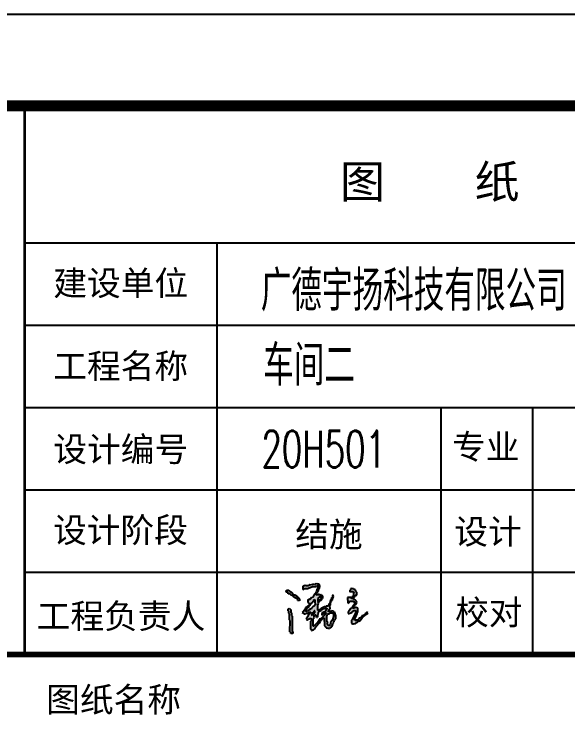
# Model space of a CAD drawing. Extents: x -2331248 to -1198620, y -977263 to -545844.
# Drawn here: x -2320862 to -2314812, y -713987 to -706208 of the extents above; entities that cross this region are included whole.
import ezdxf
from ezdxf.enums import TextEntityAlignment as Align

# ---------------------------------------------------------------- set-up
doc = ezdxf.new("R2010")
doc.units = 0
doc.header["$LTSCALE"] = 1000
doc.header["$MEASUREMENT"] = 0
doc.layers.get('0').update_dxf_attribs({"linetype": 'CONTINUOUS'})
doc.layers.add('PUB_TEXT', color=7, linetype='CONTINUOUS')
doc.styles.add('_HZXY', font='txt.shx', dxfattribs={"width": 0.8, "bigfont": 'HZXY.shx'})
doc.styles.add('STYLE4', font='Tssdeng.shx', dxfattribs={"width": 0.8, "bigfont": 'tssdchn.shx'})
doc.styles.add('黑体', font='SIMHEI.TTF', dxfattribs={"width": 1.4})

# ---------------------------------------------------------------- blocks, each defined once
blk = doc.blocks.new('A$C6CFE5858')
h = blk.add_hatch(color=256)
h.paths.add_polyline_path([(434.5, 191.8), (441, 195), (443.1, 207.8), (450.3, 212.1), (460.3, 212.5), (473.6, 223.6), (482.9, 224.3), (499, 224.3), (506.5, 212.5), (506.9, 194.3), (502.6, 171), (500.8, 159.6), (495.8, 147.4), (476.8, 118.7), (474.6, 110.5), (470.5, 98.2), (467, 87.5), (458.9, 87.2), (447.8, 87.2), (447.2, 96.6), (440.9, 99.5), (443.4, 109.9), (445, 122.1), (437.1, 125.9), (436.5, 129.1), (435.8, 150.5), (434.9, 165.9), (434.6, 186)], flags=16)
h.paths.add_polyline_path([(344.7, 209.2), (339, 215.6), (346, 219.8), (346, 227.8), (346.3, 231.7), (349, 235.1), (354.2, 239.6), (359.7, 243.9), (365.2, 243.9), (378.7, 252.2), (382.6, 260.3), (392, 263.7), (396.3, 264.6), (409.2, 269.3), (414.7, 273.2), (430.6, 273.2), (435.8, 273.2), (430.6, 255.6), (427.2, 250), (421.2, 240.2), (411.7, 232.5), (403.6, 228.6), (389.4, 221.7), (381.7, 213.2), (380.8, 204.6), (382.6, 199), (388.1, 203.7), (394.6, 212.3), (404, 215.3), (408.7, 219.2), (420.3, 226), (425.5, 227.3), (425.9, 214.9), (417.7, 205.9), (379.5, 166.9), (371.8, 157), (366.7, 157.4), (355.1, 154.4), (353.4, 142.9), (351.7, 136.4), (340.9, 121.4), (323.3, 110.3), (298.4, 82), (294.6, 78.6), (289.4, 81.2), (289.9, 160), (297.6, 164.3), (302.3, 172.9), (299.7, 180.2), (299.7, 189.2), (300.2, 196), (303.6, 198.6), (308.7, 203.3), (316.9, 201.6), (315.6, 187.9), (320.3, 184.4), (325, 178), (335.3, 178), (340.1, 182.3), (338.8, 188.7), (338.8, 194.3), (340.9, 199.9), (342, 203.4), (344.9, 208)], flags=16)
h.paths.add_polyline_path([(283.1, 219), (272.1, 217.4), (271.8, 209.8), (273.1, 200), (279.3, 198.6), (289, 209.2), (293.6, 213.6), (304, 217.9), (307.7, 222), (307.3, 234.3), (305.8, 242.7), (303, 244.3), (295, 235.9), (289.9, 229.4), (288.9, 225), (288.3, 221.8), (285.4, 219.7)], flags=16)
h.paths.add_polyline_path([(297.7, 351.5), (297.7, 361.6), (301, 364.3), (305.4, 362.1), (308.3, 349.1), (310.2, 308.3), (305.2, 303.3), (301.5, 300.2), (299.9, 295.6), (290.6, 289.6), (281.4, 282.4), (276.7, 276.2), (271.2, 272.8), (268.3, 264.2), (264.1, 260.5), (256.8, 260.8), (250.9, 260.5), (247.7, 250.1), (240.9, 246.5), (233.8, 245.1), (230.2, 249), (224, 235.8), (215.6, 238.9), (205.5, 238.5), (206.2, 246.2), (216, 255.6), (216.9, 259.7), (217.4, 265.8), (226.1, 270.4), (230.2, 277.5), (234.7, 283.2), (243, 288.6), (249.1, 293.6), (250.3, 298.4), (252.3, 305.8), (265.3, 321.1), (284.8, 337.3), (290.7, 345.6), (295.5, 350.8)], flags=16)
h.paths.add_polyline_path([(337.6, 373), (339.1, 346.2), (341.8, 343.5), (343.6, 341.7), (349.8, 354.9), (360.9, 362), (364.7, 367.1), (370.7, 371.8), (373.4, 375.4), (373.1, 381.7), (377.6, 385.9), (380.3, 389.7), (377.6, 393.3), (373.7, 394.8), (361.8, 394.8), (354, 392.7), (350.4, 388.2), (348.6, 383.8), (344.8, 380.2), (340.6, 376.9), (340, 373.9)], flags=16)
h.paths.add_polyline_path([(177.8, 506.3), (177.8, 473.8), (198, 483.9), (229.9, 485.3), (275.4, 501.9), (286.2, 504.8), (323.8, 507), (330.3, 514.9), (341.2, 512.1), (338.3, 501.2), (338, 484.8), (330.2, 468.6), (325.2, 454.2), (316.8, 439), (304, 424.3), (300.9, 420.2), (295.3, 411.5), (286.8, 391.9), (279.3, 384.7), (271.5, 387.8), (259.9, 374.2), (243.6, 362.8), (232.7, 364.3), (232.7, 333.9), (242.2, 326.2), (245.8, 323.4), (251.5, 317.7), (252.1, 316.2), (214.7, 281.3), (207.8, 279.6), (207.8, 267.5), (190.8, 245.3), (176.1, 231), (170.9, 226.7), (182.2, 221.9), (187.8, 216.7), (190, 211.1), (201.7, 211.1), (206.9, 210.7), (209.9, 218.5), (230.3, 217.6), (237.7, 225.4), (250.7, 228.9), (253.8, 234.5), (259.4, 234.1), (252.7, 220.9), (241.8, 205.7), (235.3, 200.8), (234.7, 191.5), (230.4, 187.7), (228.2, 179.5), (227.1, 175.2), (222.7, 171.4), (216.2, 161.5), (214.6, 156.6), (216.7, 150.7), (221.1, 147.9), (228.7, 146.8), (234.2, 154.5), (240.7, 155), (245.1, 157.7), (252.2, 161), (260.4, 161.5), (265.8, 161.5), (270.8, 158.8), (269, 138.9), (263.3, 133.9), (261, 131.9), (260.2, 92.8), (259.3, 47.5), (265.5, 42.7), (267.1, 43.4), (270.1, 39.7), (269.7, 35.3), (273.6, 32.8), (279, 36.5), (285, 41.4), (292, 42.1), (297.1, 43.9), (300.4, 49), (304.1, 52.5), (310.8, 61.8), (316.4, 68.3), (320.6, 73.2), (323.4, 79.7), (353.8, 112.5), (356.2, 116.7), (367.9, 134), (371.6, 141), (381, 149.4), (386.1, 159.7), (390.3, 163.4), (394.1, 164.4), (405.7, 166.7), (408.6, 170.9), (411.4, 83.1), (421.2, 73.8), (425.8, 72.4), (428.2, 62.6), (442.7, 61.2), (446.9, 57.9), (462.8, 56.5), (467.5, 66.3), (479.6, 67.2), (495.5, 92), (498.3, 103.7), (503, 113), (508.6, 114.4), (513.7, 122.3), (512.3, 136.8), (519.4, 141), (519.8, 149.4), (531.5, 158), (532.1, 175.6), (531.5, 200.9), (529.8, 206.2), (524.5, 210.3), (523.9, 223.2), (513.9, 226.7), (512.2, 233.7), (506.9, 241.4), (490.4, 245.5), (478.1, 237.8), (469.3, 236.1), (465.2, 236.1), (452.2, 232.6), (450.5, 239), (454, 243.1), (459.9, 247.8), (458.7, 251.9), (461.6, 257.8), (466.3, 260.7), (469.9, 268.9), (468.1, 299.5), (474, 304.7), (474.8, 322.9), (480, 341), (487.2, 347.7), (490.3, 356.5), (491.3, 364.8), (499.6, 368.9), (499.1, 383.9), (502.7, 387), (508.4, 393.2), (505.3, 412.3), (497, 411.8), (495.5, 402.5), (496, 393.7), (495, 389.1), (487.7, 381.3), (481.5, 375.6), (481.5, 364.8), (473.2, 356.5), (471.7, 347.7), (471.7, 341.5), (470.1, 339), (465.5, 322.4), (461.3, 317.3), (455.1, 305.4), (454.6, 299.2), (448.9, 293), (445.8, 295.6), (441.2, 295.6), (429.3, 293), (424.6, 287.8), (410.7, 287.8), (397.7, 280.6), (373.4, 270.3), (355.3, 255.3), (345, 247), (341.4, 249.1), (337.7, 254.8), (339.3, 315.2), (344.5, 313.6), (347.6, 319.8), (344.5, 332.8), (349.1, 332.8), (354.8, 340.5), (360, 348.8), (363.1, 355.5), (369.8, 360.1), (380.1, 363.8), (383.3, 369.9), (390, 376.1), (391.5, 385.4), (393.6, 391.1), (392, 403.6), (379.2, 409.6), (375.2, 414.4), (361.7, 410.8), (361.7, 417), (349, 420), (341.7, 419.5), (337.2, 407.8), (335.7, 407.3), (331.7, 415), (328.7, 415.8), (318.2, 414.8), (316.2, 418.5), (316.2, 422), (329.2, 429.4), (334.2, 443), (338.6, 448.3), (343, 453), (347.1, 458.4), (350.7, 479.9), (355.9, 492.3), (361.5, 495), (361.8, 509.6), (352.7, 528.5), (344.5, 531.5), (341, 531.7), (336.1, 538.6), (324.3, 532), (323.8, 529), (318.3, 537.2), (304.9, 527.6), (299.2, 524.1), (292.3, 529.3), (275.4, 523.5), (272.9, 519.2), (255.1, 521.9), (245, 518.1), (237.4, 512.9), (231.1, 513.4), (219.6, 511), (204, 514.8), (193.6, 512.9), (192.8, 505.2), (184.6, 507.4), (179.4, 507.8)])
for points in [[(2.8, 466.4), (30.3, 466.4), (42.8, 450.5), (56.9, 442.9), (82.6, 417.2), (92.1, 416), (122.7, 394.9), (135.5, 381.1), (141, 374.7), (146.2, 367.7), (142.2, 358.5), (141.3, 353.3), (127.6, 353.9), (120.8, 353.9), (126, 364), (124.8, 365.9), (122.1, 368.6), (117.5, 371.7), (113.8, 374.1), (112.3, 377.5), (104.3, 381.4), (97.3, 382.7), (95.4, 388.5), (84.4, 388.8), (81.1, 398.2), (74.3, 401), (68.8, 404.1), (62.7, 403.7), (59, 408.3), (54.1, 410.8), (50.8, 418.7), (44.4, 421.2), (43.7, 423.9), (39.8, 427), (34, 427.3), (21.1, 427.3), (21.1, 433.4), (21.4, 439.8), (14.1, 442.5), (4, 443.2), (0, 445.9)], [(23.9, 267), (33.9, 274.2), (43, 261.8), (50.2, 254), (51.1, 235.6), (49, 224.4), (55.9, 221.4), (58.9, 195.7), (65, 188.5), (64, 25), (70.3, 19.8), (73, 0.7), (62.5, 1.5), (50.1, 0), (50.9, 13.1), (46, 19.1), (40.4, 19.1), (43.3, 141.1), (35, 148.7), (36.8, 212.4), (29.9, 220.5), (28.3, 239.6), (20.8, 245.2), (22.2, 262.8)]]:
    blk.add_hatch(color=256).paths.add_polyline_path(points)
h = blk.add_hatch(color=256)
h.paths.add_polyline_path([(657.5, 384.2), (660.6, 330.6), (665.5, 327.5), (670, 328.5), (674.2, 330.9), (674.6, 343.8), (677.7, 347), (696.6, 348.7), (717.1, 347.3), (724.5, 346.3), (725.2, 342.7), (726.5, 339.7), (733.5, 335.8), (731.4, 327.1), (731.4, 316.7), (726.2, 310), (721.7, 304.1), (714.3, 298.2), (709.8, 293.7), (710.1, 285.5), (700.6, 276.3), (694.8, 270.1), (683.1, 262.2), (682.5, 254.8), (675.4, 243.7), (665.5, 231.4), (664.9, 216.6), (669.2, 216.6), (677.2, 219.1), (685.9, 216.6), (693.9, 221.5), (702.5, 226.5), (705.6, 230.8), (709.3, 237.6), (716.1, 241.9), (728.5, 246.8), (739.6, 249.3), (745.7, 246.2), (747, 233.3), (742, 224), (732.8, 203.1), (726, 186.4), (719.2, 172.8), (710.6, 155.6), (700.1, 142.6), (699, 117.7), (701.3, 112.3), (713.7, 106.1), (720.7, 106.1), (743.2, 109.2), (757.2, 118.5), (764.1, 129.3), (778.9, 134), (792.1, 140.2), (813.8, 170.4), (821.5, 177.4), (830.1, 182), (867.3, 213), (873.5, 223), (869.6, 225.4), (861.9, 227.7), (851, 220.7), (844.8, 213), (841.7, 199.8), (827.7, 194.4), (810.7, 189.7), (807.6, 177.4), (801.4, 169.6), (795.9, 168.1), (785.9, 164.2), (774.2, 153.3), (763.4, 145.6), (744.8, 144.8), (735.5, 138.6), (732.3, 151), (748.6, 190.5), (750.2, 195.2), (761, 203.7), (761, 221.5), (764.1, 226.9), (767.2, 234.7), (768, 260.2), (768, 272.6), (758.7, 277.3), (753.3, 282.7), (723.8, 272.6), (713, 268), (709.9, 271.8), (716.8, 287.3), (730.8, 300.5), (743.2, 313.7), (753.3, 327.6), (757.2, 336.1), (751, 352.4), (740.9, 364), (726.9, 367.9), (706.2, 376.5), (689.6, 386.1), (674.2, 388.8), (666.4, 387.2), (657.3, 386.7)])
h.paths.add_polyline_path([(690.4, 481.3), (689, 471), (687.1, 466.3), (684.9, 466.7), (681.9, 464.4), (681.5, 456.6), (680.9, 447.1), (695.2, 450.6), (709.7, 452.9), (716.5, 448.8), (717, 446.6), (723.4, 444.5), (722.5, 429.4), (721.9, 408.6), (721.1, 404), (719, 403.4), (715.3, 401.4), (706, 390.2), (704.6, 387.6), (717.3, 385.5), (723.7, 386.1), (731.4, 388.4), (732.3, 401.1), (739.5, 406), (741, 412.7), (750.5, 413.5), (756.3, 414.1), (756.3, 445.6), (747.6, 451), (747.6, 459.7), (744.4, 464.6), (741.3, 465.8), (738.7, 470.9), (731.4, 472.7), (722.2, 474.7), (720.5, 481.6), (704, 483.1)])
at = {"elevation": 4.4}
for points in [[(318.3, 537.2), (304.9, 527.6)], [(323.8, 529), (318.3, 537.2)], [(336.1, 538.6), (324.3, 532)], [(341, 531.7), (336.1, 538.6)], [(0, 445.9), (2.8, 466.4)], [(2.8, 466.4), (30.3, 466.4)], [(30.3, 466.4), (42.8, 450.5)], [(179.4, 507.8), (177.8, 506.3)], [(177.8, 506.3), (177.8, 473.8)], [(177.8, 473.8), (198, 483.9)], [(184.6, 507.4), (179.4, 507.8)], [(192.8, 505.2), (184.6, 507.4)], [(193.6, 512.9), (192.8, 505.2)], [(204, 514.8), (193.6, 512.9)], [(198, 483.9), (229.9, 485.3)], [(219.6, 511), (204, 514.8)], [(231.1, 513.4), (219.6, 511)], [(229.9, 485.3), (275.4, 501.9)], [(237.4, 512.9), (231.1, 513.4)], [(245, 518.1), (237.4, 512.9)], [(255.1, 521.9), (245, 518.1)], [(272.9, 519.2), (255.1, 521.9)], [(275.4, 523.5), (272.9, 519.2)], [(292.3, 529.3), (275.4, 523.5)], [(275.4, 501.9), (286.2, 504.8)], [(286.2, 504.8), (323.8, 507)], [(299.2, 524.1), (292.3, 529.3)], [(304.9, 527.6), (299.2, 524.1)], [(324.3, 532), (323.8, 529)], [(323.8, 507), (330.3, 514.9)], [(330.2, 468.6), (325.2, 454.2)], [(338, 484.8), (330.2, 468.6)], [(330.3, 514.9), (330.3, 514.9)], [(330.3, 514.9), (341.2, 512.1)], [(338.3, 501.2), (338, 484.8)], [(341.2, 512.1), (338.3, 501.2)], [(344.5, 531.5), (341, 531.7)], [(343, 453), (347.1, 458.4)], [(352.7, 528.5), (344.5, 531.5)], [(347.1, 458.4), (350.7, 479.9)], [(350.7, 479.9), (355.9, 492.3)], [(361.8, 509.6), (352.7, 528.5)], [(355.9, 492.3), (361.5, 495)], [(361.5, 495), (361.8, 509.6)], [(681.9, 464.4), (681.5, 456.6)], [(684.9, 466.7), (681.9, 464.4)], [(687.1, 466.3), (684.9, 466.7)], [(689, 471), (687.1, 466.3)], [(690.4, 481.3), (689, 471)], [(704, 483.1), (690.4, 481.3)], [(690.4, 481.3), (690.4, 481.3)], [(720.5, 481.6), (704, 483.1)], [(722.2, 474.7), (720.5, 481.6)], [(731.4, 472.7), (722.2, 474.7)], [(738.7, 470.9), (731.4, 472.7)], [(741.3, 465.8), (738.7, 470.9)], [(738.7, 470.9), (738.7, 470.9)], [(744.4, 464.6), (741.3, 465.8)], [(747.6, 459.7), (744.4, 464.6)], [(747.6, 451), (747.6, 459.7)], [(4, 443.2), (0, 445.9)], [(14.1, 442.5), (4, 443.2)], [(21.4, 439.8), (14.1, 442.5)], [(21.1, 433.4), (21.4, 439.8)], [(21.1, 427.3), (21.1, 433.4)], [(34, 427.3), (21.1, 427.3)], [(39.8, 427), (34, 427.3)], [(43.7, 423.9), (39.8, 427)], [(42.8, 450.5), (56.9, 442.9)], [(44.4, 421.2), (43.7, 423.9)], [(50.8, 418.7), (44.4, 421.2)], [(54.1, 410.8), (50.8, 418.7)], [(59, 408.3), (54.1, 410.8)], [(56.9, 442.9), (82.6, 417.2)], [(62.7, 403.7), (59, 408.3)], [(68.8, 404.1), (62.7, 403.7)], [(74.3, 401), (68.8, 404.1)], [(81.1, 398.2), (74.3, 401)], [(84.4, 388.8), (81.1, 398.2)], [(82.6, 417.2), (92.1, 416)], [(95.4, 388.5), (84.4, 388.8)], [(92.1, 416), (122.7, 394.9)], [(97.3, 382.7), (95.4, 388.5)], [(104.3, 381.4), (97.3, 382.7)], [(112.3, 377.5), (104.3, 381.4)], [(122.7, 394.9), (135.5, 381.1)], [(271.5, 387.8), (259.9, 374.2)], [(279.3, 384.7), (271.5, 387.8)], [(286.8, 391.9), (279.3, 384.7)], [(295.3, 411.5), (286.8, 391.9)], [(300.9, 420.2), (295.3, 411.5)], [(304, 424.3), (300.9, 420.2)], [(316.8, 439), (304, 424.3)], [(316.2, 422), (329.2, 429.4)], [(316.2, 418.5), (316.2, 422)], [(318.2, 414.8), (316.2, 418.5)], [(325.2, 454.2), (316.8, 439)], [(328.7, 415.8), (318.2, 414.8)], [(331.7, 415), (328.7, 415.8)], [(329.2, 429.4), (334.2, 443)], [(335.7, 407.3), (331.7, 415)], [(334.2, 443), (338.6, 448.3)], [(337.2, 407.8), (335.7, 407.3)], [(341.7, 419.5), (337.2, 407.8)], [(338.6, 448.3), (343, 453)], [(349, 420), (341.7, 419.5)], [(348.6, 383.8), (344.8, 380.2)], [(350.4, 388.2), (348.6, 383.8)], [(361.7, 417), (349, 420)], [(354, 392.7), (350.4, 388.2)], [(361.8, 394.8), (354, 392.7)], [(361.7, 410.8), (361.7, 417)], [(375.2, 414.4), (361.7, 410.8)], [(373.7, 394.8), (361.8, 394.8)], [(373.1, 381.7), (377.6, 385.9)], [(373.4, 375.4), (373.1, 381.7)], [(377.6, 393.3), (373.7, 394.8)], [(379.2, 409.6), (375.2, 414.4)], [(380.3, 389.7), (377.6, 393.3)], [(377.6, 385.9), (380.3, 389.7)], [(392, 403.6), (379.2, 409.6)], [(390, 376.1), (391.5, 385.4)], [(391.5, 385.4), (393.6, 391.1)], [(393.6, 391.1), (392, 403.6)], [(495, 389.1), (487.7, 381.3)], [(496, 393.7), (495, 389.1)], [(497, 411.8), (495.5, 402.5)], [(495.5, 402.5), (496, 393.7)], [(505.3, 412.3), (497, 411.8)], [(499.1, 383.9), (502.7, 387)], [(499.6, 368.9), (499.1, 383.9)], [(502.7, 387), (508.4, 393.2)], [(508.4, 393.2), (505.3, 412.3)], [(666.4, 387.2), (657.3, 386.7)], [(657.3, 386.7), (657.5, 384.2)], [(657.5, 384.2), (660.6, 330.6)], [(674.2, 388.8), (666.4, 387.2)], [(689.6, 386.1), (674.2, 388.8)], [(681.5, 456.6), (680.9, 447.1)], [(680.9, 447.1), (695.2, 450.6)], [(706.2, 376.5), (689.6, 386.1)], [(695.2, 450.6), (709.7, 452.9)], [(706, 390.2), (704.6, 387.6)], [(704.6, 387.6), (717.3, 385.5)], [(715.3, 401.4), (706, 390.2)], [(709.7, 452.9), (716.5, 448.8)], [(719, 403.4), (715.3, 401.4)], [(716.5, 448.8), (717, 446.6)], [(717, 446.6), (723.4, 444.5)], [(717.3, 385.5), (723.7, 386.1)], [(721.1, 404), (719, 403.4)], [(721.9, 408.6), (721.1, 404)], [(722.5, 429.4), (721.9, 408.6)], [(723.4, 444.5), (722.5, 429.4)], [(723.7, 386.1), (731.4, 388.4)], [(731.4, 388.4), (732.3, 401.1)], [(732.3, 401.1), (739.5, 406)], [(739.5, 406), (741, 412.7)], [(741, 412.7), (750.5, 413.5)], [(756.3, 445.6), (747.6, 451)], [(750.5, 413.5), (756.3, 414.1)], [(756.3, 414.1), (756.3, 445.6)], [(113.8, 374.1), (112.3, 377.5)], [(117.5, 371.7), (113.8, 374.1)], [(122.1, 368.6), (117.5, 371.7)], [(120.8, 353.9), (126, 364)], [(127.6, 353.9), (120.8, 353.9)], [(124.8, 365.9), (122.1, 368.6)], [(126, 364), (124.8, 365.9)], [(141.3, 353.3), (127.6, 353.9)], [(135.5, 381.1), (141, 374.7)], [(141, 374.7), (146.2, 367.7)], [(142.2, 358.5), (141.3, 353.3)], [(146.2, 367.7), (142.2, 358.5)], [(252.1, 316.2), (214.7, 281.3)], [(243.6, 362.8), (232.7, 364.3)], [(232.7, 364.3), (232.7, 333.9)], [(232.7, 333.9), (242.2, 326.2)], [(242.2, 326.2), (245.8, 323.4)], [(259.9, 374.2), (243.6, 362.8)], [(245.8, 323.4), (251.5, 317.7)], [(250.3, 298.4), (252.3, 305.8)], [(251.5, 317.7), (252.1, 316.2)], [(252.3, 305.8), (265.3, 321.1)], [(265.3, 321.1), (284.8, 337.3)], [(284.8, 337.3), (290.7, 345.6)], [(290.7, 345.6), (295.5, 350.8)], [(295.5, 350.8), (297.7, 351.5)], [(297.7, 361.6), (301, 364.3)], [(297.7, 351.5), (297.7, 361.6)], [(301, 364.3), (305.4, 362.1)], [(310.2, 308.3), (305.2, 303.3)], [(305.4, 362.1), (308.3, 349.1)], [(308.3, 349.1), (310.2, 308.3)], [(340, 373.9), (337.6, 373)], [(337.6, 373), (339.1, 346.2)], [(337.7, 254.8), (339.3, 315.2)], [(339.1, 346.2), (341.8, 343.5)], [(339.3, 315.2), (344.5, 313.6)], [(340.6, 376.9), (340, 373.9)], [(344.8, 380.2), (340.6, 376.9)], [(341.8, 343.5), (343.6, 341.7)], [(343.6, 341.7), (349.8, 354.9)], [(347.6, 319.8), (344.5, 332.8)], [(344.5, 332.8), (349.1, 332.8)], [(344.5, 313.6), (347.6, 319.8)], [(349.1, 332.8), (354.8, 340.5)], [(349.8, 354.9), (360.9, 362)], [(349.8, 354.9), (349.8, 354.9)], [(354.8, 340.5), (360, 348.8)], [(360, 348.8), (363.1, 355.5)], [(360.9, 362), (364.7, 367.1)], [(363.1, 355.5), (369.8, 360.1)], [(364.7, 367.1), (370.7, 371.8)], [(369.8, 360.1), (380.1, 363.8)], [(370.7, 371.8), (373.4, 375.4)], [(380.1, 363.8), (383.3, 369.9)], [(383.3, 369.9), (390, 376.1)], [(455.1, 305.4), (454.6, 299.2)], [(461.3, 317.3), (455.1, 305.4)], [(465.5, 322.4), (461.3, 317.3)], [(470.1, 339), (465.5, 322.4)], [(471.7, 341.5), (470.1, 339)], [(473.2, 356.5), (471.7, 347.7)], [(471.7, 347.7), (471.7, 341.5)], [(481.5, 364.8), (473.2, 356.5)], [(474, 304.7), (474.8, 322.9)], [(474.8, 322.9), (480, 341)], [(480, 341), (487.2, 347.7)], [(487.7, 381.3), (481.5, 375.6)], [(481.5, 375.6), (481.5, 364.8)], [(487.2, 347.7), (490.3, 356.5)], [(490.3, 356.5), (491.3, 364.8)], [(491.3, 364.8), (499.6, 368.9)], [(660.6, 330.6), (665.5, 327.5)], [(665.5, 327.5), (670, 328.5)], [(670, 328.5), (674.2, 330.9)], [(674.2, 330.9), (674.6, 343.8)], [(674.6, 343.8), (677.7, 347)], [(677.7, 347), (696.6, 348.7)], [(696.6, 348.7), (717.1, 347.3)], [(726.9, 367.9), (706.2, 376.5)], [(717.1, 347.3), (724.5, 346.3)], [(726.2, 310), (721.7, 304.1)], [(724.5, 346.3), (725.2, 342.7)], [(725.2, 342.7), (726.5, 339.7)], [(731.4, 316.7), (726.2, 310)], [(726.5, 339.7), (733.5, 335.8)], [(740.9, 364), (726.9, 367.9)], [(730.8, 300.5), (743.2, 313.7)], [(733.5, 335.8), (731.4, 327.1)], [(731.4, 327.1), (731.4, 316.7)], [(751, 352.4), (740.9, 364)], [(743.2, 313.7), (753.3, 327.6)], [(757.2, 336.1), (751, 352.4)], [(753.3, 327.6), (757.2, 336.1)], [(20.8, 245.2), (22.2, 262.8)], [(28.3, 239.6), (20.8, 245.2)], [(22.2, 262.8), (23.9, 267)], [(23.9, 267), (33.9, 274.2)], [(29.9, 220.5), (28.3, 239.6)], [(33.9, 274.2), (43, 261.8)], [(43, 261.8), (50.2, 254)], [(51.1, 235.6), (49, 224.4)], [(50.2, 254), (51.1, 235.6)], [(176.1, 231), (170.9, 226.7)], [(190.8, 245.3), (176.1, 231)], [(207.8, 267.5), (190.8, 245.3)], [(205.5, 238.5), (206.2, 246.2)], [(215.6, 238.9), (205.5, 238.5)], [(206.2, 246.2), (216, 255.6)], [(214.7, 281.3), (207.8, 279.6)], [(207.8, 279.6), (207.8, 267.5)], [(224, 235.8), (215.6, 238.9)], [(216, 255.6), (216.9, 259.7)], [(216.9, 259.7), (217.4, 265.8)], [(217.4, 265.8), (226.1, 270.4)], [(230.2, 249), (224, 235.8)], [(226.1, 270.4), (230.2, 277.5)], [(230.2, 277.5), (234.7, 283.2)], [(233.8, 245.1), (230.2, 249)], [(240.9, 246.5), (233.8, 245.1)], [(234.7, 283.2), (243, 288.6)], [(237.7, 225.4), (250.7, 228.9)], [(247.7, 250.1), (240.9, 246.5)], [(243, 288.6), (249.1, 293.6)], [(250.9, 260.5), (247.7, 250.1)], [(249.1, 293.6), (250.3, 298.4)], [(250.7, 228.9), (253.8, 234.5)], [(256.8, 260.8), (250.9, 260.5)], [(259.4, 234.1), (252.7, 220.9)], [(253.8, 234.5), (259.4, 234.1)], [(264.1, 260.5), (256.8, 260.8)], [(268.3, 264.2), (264.1, 260.5)], [(271.2, 272.8), (268.3, 264.2)], [(276.7, 276.2), (271.2, 272.8)], [(281.4, 282.4), (276.7, 276.2)], [(290.6, 289.6), (281.4, 282.4)], [(289.9, 229.4), (288.9, 225)], [(295, 235.9), (289.9, 229.4)], [(299.9, 295.6), (290.6, 289.6)], [(303, 244.3), (295, 235.9)], [(301.5, 300.2), (299.9, 295.6)], [(305.2, 303.3), (301.5, 300.2)], [(305.8, 242.7), (303, 244.3)], [(307.3, 234.3), (305.8, 242.7)], [(307.7, 222), (307.3, 234.3)], [(341.4, 249.1), (337.7, 254.8)], [(345, 247), (341.4, 249.1)], [(355.3, 255.3), (345, 247)], [(346, 227.8), (346.3, 231.7)], [(346.3, 231.7), (349, 235.1)], [(349, 235.1), (354.2, 239.6)], [(354.2, 239.6), (359.7, 243.9)], [(373.4, 270.3), (355.3, 255.3)], [(359.7, 243.9), (365.2, 243.9)], [(365.2, 243.9), (378.7, 252.2)], [(397.7, 280.6), (373.4, 270.3)], [(378.7, 252.2), (382.6, 260.3)], [(382.6, 260.3), (392, 263.7)], [(392, 263.7), (396.3, 264.6)], [(396.3, 264.6), (409.2, 269.3)], [(410.7, 287.8), (397.7, 280.6)], [(411.7, 232.5), (403.6, 228.6)], [(409.2, 269.3), (414.7, 273.2)], [(424.6, 287.8), (410.7, 287.8)], [(421.2, 240.2), (411.7, 232.5)], [(414.7, 273.2), (430.6, 273.2)], [(427.2, 250), (421.2, 240.2)], [(429.3, 293), (424.6, 287.8)], [(430.6, 255.6), (427.2, 250)], [(441.2, 295.6), (429.3, 293)], [(430.6, 273.2), (435.8, 273.2)], [(435.8, 273.2), (430.6, 255.6)], [(445.8, 295.6), (441.2, 295.6)], [(448.9, 293), (445.8, 295.6)], [(454.6, 299.2), (448.9, 293)], [(450.5, 239), (454, 243.1)], [(452.2, 232.6), (450.5, 239)], [(465.2, 236.1), (452.2, 232.6)], [(454, 243.1), (459.9, 247.8)], [(454.6, 299.2), (454.6, 299.2)], [(458.7, 251.9), (461.6, 257.8)], [(459.9, 247.8), (458.7, 251.9)], [(461.6, 257.8), (466.3, 260.7)], [(469.3, 236.1), (465.2, 236.1)], [(466.3, 260.7), (469.9, 268.9)], [(468.1, 299.5), (474, 304.7)], [(469.9, 268.9), (468.1, 299.5)], [(478.1, 237.8), (469.3, 236.1)], [(490.4, 245.5), (478.1, 237.8)], [(506.9, 241.4), (490.4, 245.5)], [(512.2, 233.7), (506.9, 241.4)], [(513.9, 226.7), (512.2, 233.7)], [(665.5, 231.4), (664.9, 216.6)], [(675.4, 243.7), (665.5, 231.4)], [(682.5, 254.8), (675.4, 243.7)], [(683.1, 262.2), (682.5, 254.8)], [(694.8, 270.1), (683.1, 262.2)], [(700.6, 276.3), (694.8, 270.1)], [(710.1, 285.5), (700.6, 276.3)], [(702.5, 226.5), (705.6, 230.8)], [(705.6, 230.8), (709.3, 237.6)], [(709.3, 237.6), (716.1, 241.9)], [(714.3, 298.2), (709.8, 293.7)], [(709.8, 293.7), (710.1, 285.5)], [(709.9, 271.8), (716.8, 287.3)], [(713, 268), (709.9, 271.8)], [(723.8, 272.6), (713, 268)], [(721.7, 304.1), (714.3, 298.2)], [(716.1, 241.9), (728.5, 246.8)], [(716.8, 287.3), (730.8, 300.5)], [(753.3, 282.7), (723.8, 272.6)], [(728.5, 246.8), (739.6, 249.3)], [(739.6, 249.3), (745.7, 246.2)], [(747, 233.3), (742, 224)], [(745.7, 246.2), (747, 233.3)], [(758.7, 277.3), (753.3, 282.7)], [(768, 272.6), (758.7, 277.3)], [(764.1, 226.9), (767.2, 234.7)], [(767.2, 234.7), (768, 260.2)], [(768, 260.2), (768, 272.6)], [(768, 272.6), (768, 272.6)], [(36.8, 212.4), (29.9, 220.5)], [(35, 148.7), (36.8, 212.4)], [(49, 224.4), (55.9, 221.4)], [(55.9, 221.4), (58.9, 195.7)], [(58.9, 195.7), (65, 188.5)], [(65, 188.5), (64, 25)], [(170.9, 226.7), (182.2, 221.9)], [(182.2, 221.9), (187.8, 216.7)], [(187.8, 216.7), (190, 211.1)], [(190, 211.1), (201.7, 211.1)], [(201.7, 211.1), (206.9, 210.7)], [(206.9, 210.7), (209.9, 218.5)], [(209.9, 218.5), (230.3, 217.6)], [(216.2, 161.5), (214.6, 156.6)], [(214.6, 156.6), (216.7, 150.7)], [(222.7, 171.4), (216.2, 161.5)], [(227.1, 175.2), (222.7, 171.4)], [(228.2, 179.5), (227.1, 175.2)], [(230.4, 187.7), (228.2, 179.5)], [(228.7, 146.8), (234.2, 154.5)], [(230.3, 217.6), (237.7, 225.4)], [(234.7, 191.5), (230.4, 187.7)], [(234.2, 154.5), (240.7, 155)], [(235.3, 200.8), (234.7, 191.5)], [(241.8, 205.7), (235.3, 200.8)], [(240.7, 155), (245.1, 157.7)], [(252.7, 220.9), (241.8, 205.7)], [(245.1, 157.7), (252.2, 161)], [(252.2, 161), (260.4, 161.5)], [(260.4, 161.5), (265.8, 161.5)], [(265.8, 161.5), (270.8, 158.8)], [(270.8, 158.8), (269, 138.9)], [(272.1, 217.4), (271.8, 209.8)], [(271.8, 209.8), (273.1, 200)], [(283.1, 219), (272.1, 217.4)], [(273.1, 200), (279.3, 198.6)], [(279.3, 198.6), (289, 209.2)], [(285.4, 219.7), (283.1, 219)], [(288.3, 221.8), (285.4, 219.7)], [(288.9, 225), (288.3, 221.8)], [(289, 209.2), (293.6, 213.6)], [(289.4, 81.2), (289.9, 160)], [(289.9, 160), (297.6, 164.3)], [(293.6, 213.6), (304, 217.9)], [(297.6, 164.3), (302.3, 172.9)], [(299.7, 189.2), (300.2, 196)], [(299.7, 180.2), (299.7, 189.2)], [(302.3, 172.9), (299.7, 180.2)], [(300.2, 196), (303.6, 198.6)], [(303.6, 198.6), (308.7, 203.3)], [(304, 217.9), (307.7, 222)], [(308.7, 203.3), (316.9, 201.6)], [(316.9, 201.6), (315.6, 187.9)], [(315.6, 187.9), (320.3, 184.4)], [(320.3, 184.4), (320.3, 184.4)], [(320.3, 184.4), (325, 178)], [(325, 178), (335.3, 178)], [(335.3, 178), (340.1, 182.3)], [(338.8, 194.3), (340.9, 199.9)], [(338.8, 188.7), (338.8, 194.3)], [(340.1, 182.3), (338.8, 188.7)], [(339, 215.6), (346, 219.8)], [(344.7, 209.2), (339, 215.6)], [(340.9, 199.9), (342, 203.4)], [(340.9, 199.9), (340.9, 199.9)], [(342, 203.4), (344.9, 208)], [(344.9, 208), (344.7, 209.2)], [(346, 219.8), (346, 227.8)], [(355.1, 154.4), (353.4, 142.9)], [(366.7, 157.4), (355.1, 154.4)], [(371.8, 157), (366.7, 157.4)], [(379.5, 166.9), (371.8, 157)], [(417.7, 205.9), (379.5, 166.9)], [(381.7, 213.2), (380.8, 204.6)], [(380.8, 204.6), (382.6, 199)], [(381, 149.4), (386.1, 159.7)], [(389.4, 221.7), (381.7, 213.2)], [(382.6, 199), (388.1, 203.7)], [(386.1, 159.7), (390.3, 163.4)], [(388.1, 203.7), (394.6, 212.3)], [(403.6, 228.6), (389.4, 221.7)], [(390.3, 163.4), (394.1, 164.4)], [(394.1, 164.4), (405.7, 166.7)], [(394.6, 212.3), (404, 215.3)], [(404, 215.3), (408.7, 219.2)], [(405.7, 166.7), (408.6, 170.9)], [(408.6, 170.9), (411.4, 83.1)], [(408.7, 219.2), (420.3, 226)], [(425.9, 214.9), (417.7, 205.9)], [(420.3, 226), (425.5, 227.3)], [(425.5, 227.3), (425.9, 214.9)], [(434.5, 191.8), (441, 195)], [(434.6, 186), (434.5, 191.8)], [(434.9, 165.9), (434.6, 186)], [(435.8, 150.5), (434.9, 165.9)], [(441, 195), (443.1, 207.8)], [(443.1, 207.8), (450.3, 212.1)], [(450.3, 212.1), (460.3, 212.5)], [(460.3, 212.5), (473.6, 223.6)], [(473.6, 223.6), (482.9, 224.3)], [(482.9, 224.3), (499, 224.3)], [(500.8, 159.6), (495.8, 147.4)], [(499, 224.3), (506.5, 212.5)], [(502.6, 171), (500.8, 159.6)], [(506.9, 194.3), (502.6, 171)], [(506.5, 212.5), (506.9, 194.3)], [(523.9, 223.2), (513.9, 226.7)], [(519.8, 149.4), (531.5, 158)], [(524.5, 210.3), (523.9, 223.2)], [(529.8, 206.2), (524.5, 210.3)], [(531.5, 200.9), (529.8, 206.2)], [(532.1, 175.6), (531.5, 200.9)], [(531.5, 158), (532.1, 175.6)], [(664.9, 216.6), (669.2, 216.6)], [(669.2, 216.6), (677.2, 219.1)], [(677.2, 219.1), (685.9, 216.6)], [(685.9, 216.6), (693.9, 221.5)], [(693.9, 221.5), (702.5, 226.5)], [(710.6, 155.6), (700.1, 142.6)], [(719.2, 172.8), (710.6, 155.6)], [(726, 186.4), (719.2, 172.8)], [(732.8, 203.1), (726, 186.4)], [(732.3, 151), (748.6, 190.5)], [(742, 224), (732.8, 203.1)], [(748.6, 190.5), (750.2, 195.2)], [(750.2, 195.2), (761, 203.7)], [(761, 221.5), (764.1, 226.9)], [(761, 203.7), (761, 221.5)], [(774.2, 153.3), (763.4, 145.6)], [(785.9, 164.2), (774.2, 153.3)], [(795.9, 168.1), (785.9, 164.2)], [(792.1, 140.2), (813.8, 170.4)], [(801.4, 169.6), (795.9, 168.1)], [(807.6, 177.4), (801.4, 169.6)], [(810.7, 189.7), (807.6, 177.4)], [(827.7, 194.4), (810.7, 189.7)], [(813.8, 170.4), (821.5, 177.4)], [(821.5, 177.4), (830.1, 182)], [(841.7, 199.8), (827.7, 194.4)], [(827.7, 194.4), (827.7, 194.4)], [(830.1, 182), (867.3, 213)], [(844.8, 213), (841.7, 199.8)], [(851, 220.7), (844.8, 213)], [(861.9, 227.7), (851, 220.7)], [(869.6, 225.4), (861.9, 227.7)], [(867.3, 213), (873.5, 223)], [(873.5, 223), (869.6, 225.4)], [(869.6, 225.4), (869.6, 225.4)], [(43.3, 141.1), (35, 148.7)], [(40.4, 19.1), (43.3, 141.1)], [(216.7, 150.7), (221.1, 147.9)], [(221.1, 147.9), (228.7, 146.8)], [(260.2, 92.8), (259.3, 47.5)], [(261, 131.9), (260.2, 92.8)], [(263.3, 133.9), (261, 131.9)], [(269, 138.9), (263.3, 133.9)], [(269, 138.9), (269, 138.9)], [(294.6, 78.6), (289.4, 81.2)], [(298.4, 82), (294.6, 78.6)], [(323.3, 110.3), (298.4, 82)], [(320.6, 73.2), (323.4, 79.7)], [(340.9, 121.4), (323.3, 110.3)], [(323.4, 79.7), (353.8, 112.5)], [(351.7, 136.4), (340.9, 121.4)], [(353.4, 142.9), (351.7, 136.4)], [(353.8, 112.5), (356.2, 116.7)], [(356.2, 116.7), (367.9, 134)], [(367.9, 134), (371.6, 141)], [(371.6, 141), (381, 149.4)], [(411.4, 83.1), (421.2, 73.8)], [(436.5, 129.1), (435.8, 150.5)], [(437.1, 125.9), (436.5, 129.1)], [(445, 122.1), (437.1, 125.9)], [(440.9, 99.5), (443.4, 109.9)], [(447.2, 96.6), (440.9, 99.5)], [(443.4, 109.9), (445, 122.1)], [(447.8, 87.2), (447.2, 96.6)], [(458.9, 87.2), (447.8, 87.2)], [(467, 87.5), (458.9, 87.2)], [(470.5, 98.2), (467, 87.5)], [(474.6, 110.5), (470.5, 98.2)], [(476.8, 118.7), (474.6, 110.5)], [(495.8, 147.4), (476.8, 118.7)], [(479.6, 67.2), (495.5, 92)], [(495.5, 92), (498.3, 103.7)], [(498.3, 103.7), (503, 113)], [(503, 113), (508.6, 114.4)], [(508.6, 114.4), (513.7, 122.3)], [(512.3, 136.8), (519.4, 141)], [(513.7, 122.3), (512.3, 136.8)], [(519.4, 141), (519.8, 149.4)], [(519.8, 149.4), (519.8, 149.4)], [(700.1, 142.6), (699, 117.7)], [(699, 117.7), (701.3, 112.3)], [(701.3, 112.3), (713.7, 106.1)], [(713.7, 106.1), (720.7, 106.1)], [(720.7, 106.1), (743.2, 109.2)], [(735.5, 138.6), (732.3, 151)], [(744.8, 144.8), (735.5, 138.6)], [(743.2, 109.2), (757.2, 118.5)], [(763.4, 145.6), (744.8, 144.8)], [(757.2, 118.5), (764.1, 129.3)], [(764.1, 129.3), (778.9, 134)], [(778.9, 134), (792.1, 140.2)], [(46, 19.1), (40.4, 19.1)], [(50.9, 13.1), (46, 19.1)], [(50.1, 0), (50.9, 13.1)], [(62.5, 1.5), (50.1, 0)], [(73, 0.7), (62.5, 1.5)], [(64, 25), (70.3, 19.8)], [(70.3, 19.8), (73, 0.7)], [(259.3, 47.5), (265.5, 42.7)], [(265.5, 42.7), (267.1, 43.4)], [(267.1, 43.4), (270.1, 39.7)], [(270.1, 39.7), (269.7, 35.3)], [(269.7, 35.3), (273.6, 32.8)], [(273.6, 32.8), (279, 36.5)], [(279, 36.5), (285, 41.4)], [(285, 41.4), (292, 42.1)], [(292, 42.1), (297.1, 43.9)], [(297.1, 43.9), (300.4, 49)], [(300.4, 49), (304.1, 52.5)], [(304.1, 52.5), (310.8, 61.8)], [(310.8, 61.8), (316.4, 68.3)], [(316.4, 68.3), (320.6, 73.2)], [(421.2, 73.8), (425.8, 72.4)], [(425.8, 72.4), (428.2, 62.6)], [(428.2, 62.6), (442.7, 61.2)], [(442.7, 61.2), (446.9, 57.9)], [(446.9, 57.9), (462.8, 56.5)], [(462.8, 56.5), (467.5, 66.3)], [(467.5, 66.3), (479.6, 67.2)]]:
    blk.add_lwpolyline(points, dxfattribs=at)

msp = doc.modelspace()

# ---------------------------------------------------------------- linework, layer by layer
for p, q in [((-2320748, -708708.1), (-2309498, -708708.1)), ((-2318648, -708708.1), (-2318648, -713208.1)), ((-2320748, -709608.1), (-2309498, -709608.1)), ((-2320748, -710508.1), (-2309498, -710508.1)), ((-2316198, -710508.1), (-2316198, -713208.1)), ((-2315198, -710508.1), (-2315198, -713208.1)), ((-2320748, -711408.1), (-2309498, -711408.1)), ((-2320748, -712308.1), (-2309498, -712308.1))]:
    msp.add_line(p, q)
msp.add_lwpolyline([(-2331248, -706208.1), (-2289248, -706208.1), (-2289248, -735908.1), (-2331248, -735908.1)], close=True)
for points, const_width in [([(-2290248, -707208.1), (-2328748, -707208.1), (-2328748, -734108.1), (-2309498, -734108.1), (-2309498, -707208.1)], 120), ([(-2320748, -707208.1), (-2320748, -713208.1)], 30), ([(-2290248, -713208.1), (-2328748, -713208.1)], 60), ([(-2328748, -713208.1), (-2309498, -713208.1)], 60)]:
    msp.add_lwpolyline(points, dxfattribs=dict(const_width=const_width))

# ---------------------------------------------------------------- block references
at = {"xscale": 1.019999999552965, "yscale": 1.019999999552965, "zscale": 1.020000000000005}
msp.add_blockref('A$C6CFE5858', (-2317890, -712980, -4.5), dxfattribs=at)

# ---------------------------------------------------------------- texts
at = {"style": '黑体'}
for s, height, p in [('图    纸   目   录', 360, (-2315094.7, -708032.6)), ('建设单位', 270, (-2319698, -709142.4)), ('工程名称', 270, (-2319698, -710049.2)), ('专业', 270, (-2315708.4, -710931.4)), ('设计编号', 270, (-2319698, -710958.1)), ('设计阶段', 270, (-2319701, -711842.6)), ('结施', 270, (-2317422, -711889.1)), ('设计', 270, (-2315684.7, -711860.9)), ('校对', 270, (-2315675.5, -712742)), ('工程负责人', 270, (-2319695.7, -712783.9)), ('图纸名称', 270, (-2319775.7, -713696.2))]:
    msp.add_text(s, height=height, dxfattribs=at).set_placement(p, align=Align.MIDDLE)
at = {"layer": 'PUB_TEXT'}
for s, height, style, width, p in [('广德宇扬科技有限公司', 440, 'STYLE4', 0.8, (-2318167.7, -709451.2, -10298.8)), ('车间二', 440, 'STYLE4', 0.8, (-2318141.2, -710267.9, -10298.8)), ('20H501', 400, '_HZXY', 0.65, (-2318159.6, -711162.4, -15.5))]:
    msp.add_text(s, height=height, dxfattribs=dict(at, style=style, width=width)).set_placement(p)

doc.saveas('drawing.dxf')
